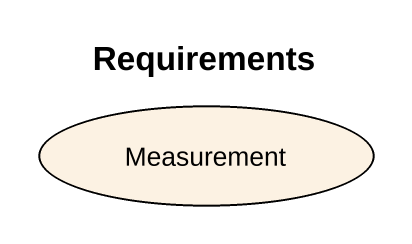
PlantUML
@startuml
title Requirements
usecase Measurement
@enduml
